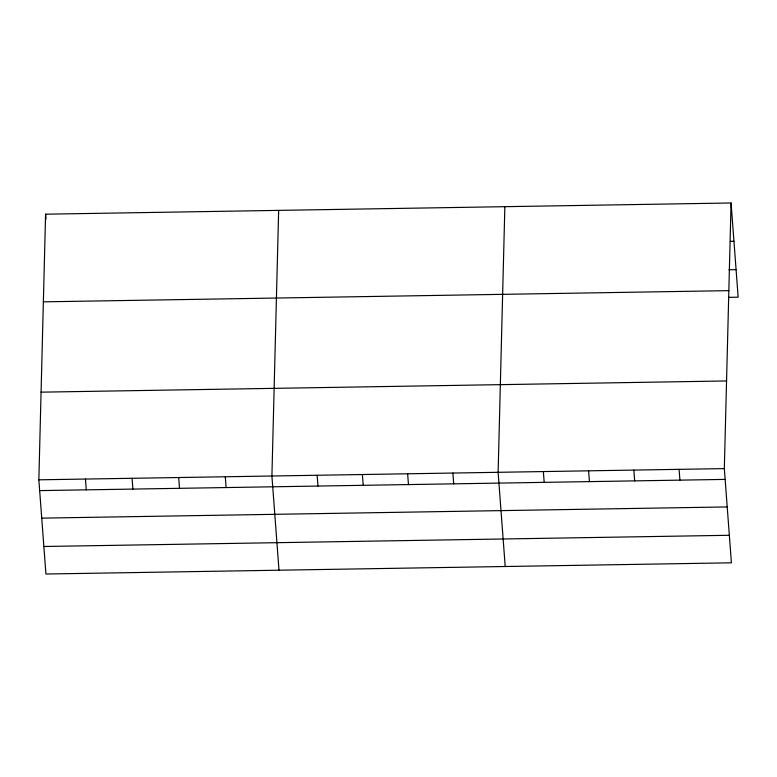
<?xml version="1.0" encoding="UTF-8"?>
<svg xmlns="http://www.w3.org/2000/svg" width="777" height="777" viewBox="0 0 777 777"><rect width="100%" height="100%" fill="white"/><g stroke="black" fill="none" stroke-linecap="round" stroke-linejoin="round"><path stroke-width="1.17" d="M731.07 202.982L724.329 468.609L731.41 562.81L45.93 574.018L38.85 479.817L45.59 214.19L731.07 202.982L738.15 297.183L728.622 297.338M278.652 210.382L271.911 476.01L278.992 570.201M504.856 206.682L498.125 472.309L505.205 566.511M730.38 241.356L733.944 241.297M728.933 269.774L736.081 269.658M43.366 301.845L728.845 290.647M41.074 392.162L726.553 380.953M38.85 479.817L724.329 468.609M39.666 490.608L725.145 479.399M41.735 518.133L727.214 506.925M43.862 546.493L729.341 535.285M679.088 469.357L679.904 480.137M633.847 470.095L634.663 480.876M588.607 470.833L589.413 481.614M543.366 471.571L544.172 482.362M452.884 473.047L453.69 483.838M407.643 473.785L408.449 484.576M362.393 474.533L363.209 485.314M317.152 475.271L317.968 486.052M225.301 476.767L226.117 487.558M178.691 477.534L179.497 488.315M132.08 478.292L132.886 489.083M85.46 479.059L86.276 489.84M45.59 214.19L45.95 218.988"/></g></svg>
